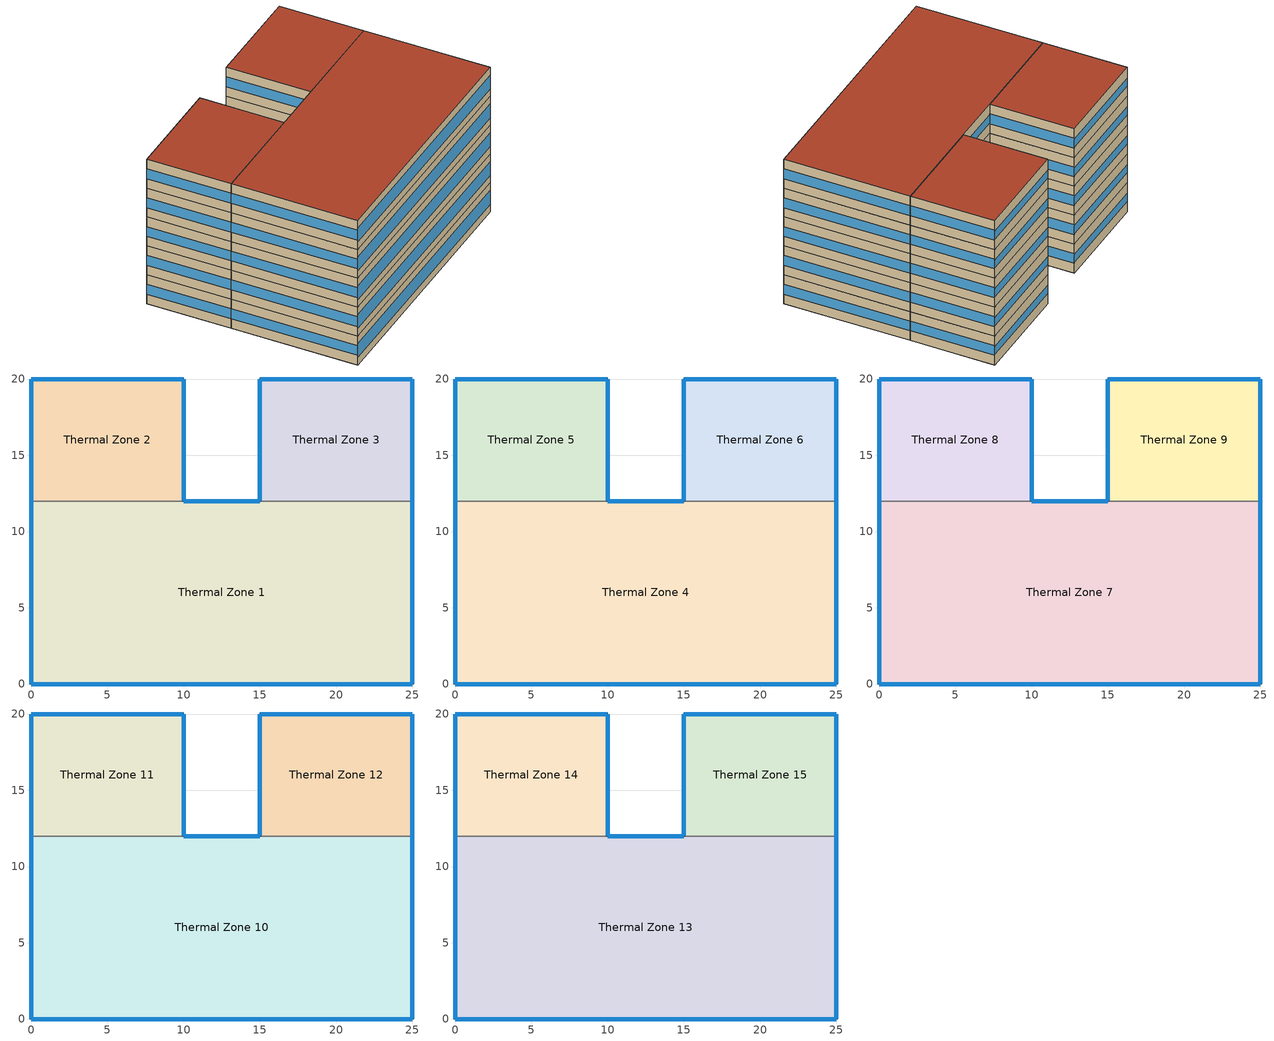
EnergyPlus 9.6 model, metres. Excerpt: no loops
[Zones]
Thermal Zone 1
 floor ground (ExtSlabCarpet): 0,0 25,0 25,12 0,12 z0
 wall outside (Ext Wall): 0,12 0,0 25,0 25,12 / 15,12 10,12 z0:3
 wall to Thermal Zone 2 (Interior Wall): 10,12 0,12 z0:3
 wall to Thermal Zone 3 (Interior Wall): 25,12 15,12 z0:3
 window (Ext Window): 25,0.01 25,11.99 / 0,11.99 0,0.01 z0.99:2.01; 14.99,12 10.01,12 z1.09:1.91; 0.01,0 24.99,0 z0.8:2.21
Thermal Zone 2
 floor ground (ExtSlabCarpet): 0,12 10,12 10,20 0,20 z0
 wall outside (Ext Wall): 10,12 10,20 0,20 0,12 z0:3
 window (Ext Window): 10,12.01 10,19.99 / 0,19.99 0,12.01 z0.99:2.01; 9.99,20 0.01,20 z1.09:1.91
Thermal Zone 3
 floor ground (ExtSlabCarpet): 15,12 25,12 25,20 15,20 z0
 wall outside (Ext Wall): 25,12 25,20 15,20 15,12 z0:3
 window (Ext Window): 25,12.01 25,19.99 / 15,19.99 15,12.01 z0.99:2.01; 24.99,20 15.01,20 z1.09:1.91
Thermal Zone 4
 floor to Thermal Zone 1 (Interior Floor): 0,0 25,0 25,12 0,12 z3
 wall outside (Ext Wall): 0,12 0,0 25,0 25,12 / 15,12 10,12 z3:6
 wall to Thermal Zone 5 (Interior Wall): 10,12 0,12 z3:6
 wall to Thermal Zone 6 (Interior Wall): 25,12 15,12 z3:6
 window (Ext Window): 25,0.01 25,11.99 / 0,11.99 0,0.01 z3.99:5.01; 14.99,12 10.01,12 z4.09:4.91; 0.01,0 24.99,0 z3.8:5.21
Thermal Zone 5
 floor to Thermal Zone 2 (Interior Floor): 0,12 10,12 10,20 0,20 z3
 wall outside (Ext Wall): 10,12 10,20 0,20 0,12 z3:6
 window (Ext Window): 10,12.01 10,19.99 / 0,19.99 0,12.01 z3.99:5.01; 9.99,20 0.01,20 z4.09:4.91
Thermal Zone 6
 floor to Thermal Zone 3 (Interior Floor): 15,12 25,12 25,20 15,20 z3
 wall outside (Ext Wall): 25,12 25,20 15,20 15,12 z3:6
 window (Ext Window): 25,12.01 25,19.99 / 15,19.99 15,12.01 z3.99:5.01; 24.99,20 15.01,20 z4.09:4.91
Thermal Zone 7
 floor to Thermal Zone 4 (Interior Floor): 0,0 25,0 25,12 0,12 z6
 wall outside (Ext Wall): 0,12 0,0 25,0 25,12 / 15,12 10,12 z6:9
 wall to Thermal Zone 8 (Interior Wall): 10,12 0,12 z6:9
 wall to Thermal Zone 9 (Interior Wall): 25,12 15,12 z6:9
 window (Ext Window): 25,0.01 25,11.99 / 0,11.99 0,0.01 z6.99:8.01; 14.99,12 10.01,12 z7.09:7.91; 0.01,0 24.99,0 z6.8:8.21
Thermal Zone 8
 floor to Thermal Zone 5 (Interior Floor): 0,12 10,12 10,20 0,20 z6
 wall outside (Ext Wall): 10,12 10,20 0,20 0,12 z6:9
 window (Ext Window): 10,12.01 10,19.99 / 0,19.99 0,12.01 z6.99:8.01; 9.99,20 0.01,20 z7.09:7.91
Thermal Zone 9
 floor to Thermal Zone 6 (Interior Floor): 15,12 25,12 25,20 15,20 z6
 wall outside (Ext Wall): 25,12 25,20 15,20 15,12 z6:9
 window (Ext Window): 25,12.01 25,19.99 / 15,19.99 15,12.01 z6.99:8.01; 24.99,20 15.01,20 z7.09:7.91
Thermal Zone 10
 floor to Thermal Zone 7 (Interior Floor): 0,0 25,0 25,12 0,12 z9
 wall outside (Ext Wall): 0,12 0,0 25,0 25,12 / 15,12 10,12 z9:12
 wall to Thermal Zone 11 (Interior Wall): 10,12 0,12 z9:12
 wall to Thermal Zone 12 (Interior Wall): 25,12 15,12 z9:12
 window (Ext Window): 25,0.01 25,11.99 / 0,11.99 0,0.01 z9.99:11.01; 14.99,12 10.01,12 z10.09:10.91; 0.01,0 24.99,0 z9.8:11.21
Thermal Zone 11
 floor to Thermal Zone 8 (Interior Floor): 0,12 10,12 10,20 0,20 z9
 wall outside (Ext Wall): 10,12 10,20 0,20 0,12 z9:12
 window (Ext Window): 10,12.01 10,19.99 / 0,19.99 0,12.01 z9.99:11.01; 9.99,20 0.01,20 z10.09:10.91
Thermal Zone 12
 floor to Thermal Zone 9 (Interior Floor): 15,12 25,12 25,20 15,20 z9
 wall outside (Ext Wall): 25,12 25,20 15,20 15,12 z9:12
 window (Ext Window): 25,12.01 25,19.99 / 15,19.99 15,12.01 z9.99:11.01; 24.99,20 15.01,20 z10.09:10.91
Thermal Zone 13
 floor to Thermal Zone 10 (Interior Floor): 0,0 25,0 25,12 0,12 z12
 wall outside (Ext Wall): 0,12 0,0 25,0 25,12 / 15,12 10,12 z12:15
 wall to Thermal Zone 14 (Interior Wall): 10,12 0,12 z12:15
 wall to Thermal Zone 15 (Interior Wall): 25,12 15,12 z12:15
 window (Ext Window): 25,0.01 25,11.99 / 0,11.99 0,0.01 z12.99:14.01; 14.99,12 10.01,12 z13.09:13.91; 0.01,0 24.99,0 z12.8:14.21
 roof outside (Ext Roof): 0,0 25,0 25,12 0,12 z15
Thermal Zone 14
 floor to Thermal Zone 11 (Interior Floor): 0,12 10,12 10,20 0,20 z12
 wall outside (Ext Wall): 10,12 10,20 0,20 0,12 z12:15
 window (Ext Window): 10,12.01 10,19.99 / 0,19.99 0,12.01 z12.99:14.01; 9.99,20 0.01,20 z13.09:13.91
 roof outside (Ext Roof): 0,12 10,12 10,20 0,20 z15
Thermal Zone 15
 floor to Thermal Zone 12 (Interior Floor): 15,12 25,12 25,20 15,20 z12
 wall outside (Ext Wall): 25,12 25,20 15,20 15,12 z12:15
 window (Ext Window): 25,12.01 25,19.99 / 15,19.99 15,12.01 z12.99:14.01; 24.99,20 15.01,20 z13.09:13.91
 roof outside (Ext Roof): 15,12 25,12 25,20 15,20 z15
[Building]
Building 1: North Axis {deg}=-0
[Site:Location]
Washington Dc Dulles IntL Ar: Latitude {deg}=38.98; Longitude {deg}=-77.47; Time Zone {hr}=-5; Elevation {m}=82
[SizingPeriod:DesignDay] Day of Month=21; Dry-Bulb Temperature Range Modifier Type=DefaultMultipliers; Barometric Pressure {Pa}=86790; Rain Indicator=No; Snow Indicator=No; Daylight Saving Time Indicator=No; Begin Environment Reset Mode=FullResetAtBeginEnvironment
Name | Month | Day Type | Maximum Dry-Bulb Temperature {C} | Daily Dry-Bulb Temperature Range {deltaC} | Humidity Condition Type | Wetbulb or DewPoint at Maximum Dry-Bulb {C} | Wind Speed {m/s} | Wind Direction {deg} | Solar Model Indicator | ASHRAE Clear Sky Optical Depth for Beam Irradiance (taub) | ASHRAE Clear Sky Optical Depth for Diffuse Irradiance (taud) | Enthalpy at Maximum Dry-Bulb {J/kg} | Sky Clearness
SALT-LAKE-CITY-IAP Ann Clg .4% Condns DB=>MWB | 7 | SummerDesignDay | 36.5 | 14.4 | Wetbulb | 17.1 | 5 | 340 | ASHRAETau | 0.339 | 2.366
SALT-LAKE-CITY-IAP Ann Clg .4% Condns DP=>MDB | 7 | SummerDesignDay | 22.5 | 14.4 | Dewpoint | 15.6 | 5 | 340 | ASHRAETau | 0.339 | 2.366
SALT-LAKE-CITY-IAP Ann Clg .4% Condns Enth=>MDB | 7 | SummerDesignDay | 30.8 | 14.4 | Enthalpy |  | 5 | 340 | ASHRAETau | 0.339 | 2.366 | 59300
SALT-LAKE-CITY-IAP Ann Clg .4% Condns WB=>MDB | 7 | SummerDesignDay | 31.2 | 14.4 | Wetbulb | 19 | 5 | 340 | ASHRAETau | 0.339 | 2.366
SALT-LAKE-CITY-IAP Ann Htg 99.6% Condns DB | 1 | WinterDesignDay | -12.4 | 0 | Wetbulb | -12.4 | 2.6 | 140 | ASHRAEClearSky |  |  |  | 0
SALT-LAKE-CITY-IAP Ann Htg Wind 99.6% Condns WS=>MCDB | 1 | WinterDesignDay | 6.8 | 0 | Wetbulb | 6.8 | 12.4 | 140 | ASHRAEClearSky |  |  |  | 0
SALT-LAKE-CITY-IAP Ann Hum_n 99.6% Condns DP=>MCDB | 1 | WinterDesignDay | -10.7 | 0 | Dewpoint | -16.2 | 2.6 | 140 | ASHRAEClearSky |  |  |  | 0
[Material] Thermal Absorptance=0.9
Name | Roughness | Thickness m | Conductivity W/m-K | Density kg/m3 | Specific Heat J/kg-K | Solar Absorptance | Visible Absorptance
wall metal | Smooth | 0.15 | 45.28 | 7824 | 500 | 0.7 | 0.7
roof metal | Smooth | 0.12 | 45.28 | 7824 | 500 | 0.7 | 0.7
Wall Insulation [30]; Roof Insulation [30] | MediumRough | 0.1693 | 0.049 | 265 | 836.8 | 0.7 | 0.7
F16 Acoustic tile | MediumSmooth | 0.0191 | 0.06 | 368 | 590 | 0.3 | 0.3
M11 100mm lightweight concrete | MediumRough | 0.1016 | 0.53 | 1280 | 840 | 0.5 | 0.5
MAT-CC05 4 HW CONCRETE | Rough | 0.1016 | 1.311 | 2240 | 836.8 | 0.85 | 0.85
G01a 19mm gypsum board | MediumSmooth | 0.019 | 0.16 | 800 | 1090 | 0.4 | 0.4
[Material:AirGap]
Name | Thermal Resistance m2-K/W
F04 Wall air space resistance | 0.15
F05 Ceiling air space resistance | 0.18
[Material:NoMass]
CP02 CARPET PAD: Roughness=Smooth; Thermal Resistance m2-K/W=0.1; Thermal Absorptance=0.9; Solar Absorptance=0.8; Visible Absorptance=0.8
[WindowMaterial:SimpleGlazingSystem]
Window Material Simple Glazing System: U-Factor W/m2-K=2.2; Solar Heat Gain Coefficient=0.35
[Construction]
Ext Roof: roof metal, Roof Insulation [30]
Ext Wall: wall metal, Wall Insulation [30]
Ext Window: Window Material Simple Glazing System
ExtSlabCarpet: MAT-CC05 4 HW CONCRETE, CP02 CARPET PAD
Interior Floor: F16 Acoustic tile, F05 Ceiling air space resistance, M11 100mm lightweight concrete
Interior Wall: G01a 19mm gypsum board, F04 Wall air space resistance, G01a 19mm gypsum board
[Zone]
Thermal Zone 1; Thermal Zone 2; Thermal Zone 3: 0, 0, 0, 0, , 1, , , , , , Yes
Thermal Zone 4; Thermal Zone 5; Thermal Zone 6: 0, 0, 0, 3, , 1, , , , , , Yes
Thermal Zone 7; Thermal Zone 8; Thermal Zone 9: 0, 0, 0, 6, , 1, , , , , , Yes
Thermal Zone 10; Thermal Zone 11; Thermal Zone 12: 0, 0, 0, 9, , 1, , , , , , Yes
Thermal Zone 13; Thermal Zone 14; Thermal Zone 15: 0, 0, 0, 12, , 1, , , , , , Yes
[AvailabilityManager:Scheduled] Schedule=Always On Discrete
VAV with Reheat 1 Availability Manager; Air Loop HVAC Outdoor Air System 1 Availability Manager
[Schedule:Constant]
Always On Discrete: Hourly Value=1
